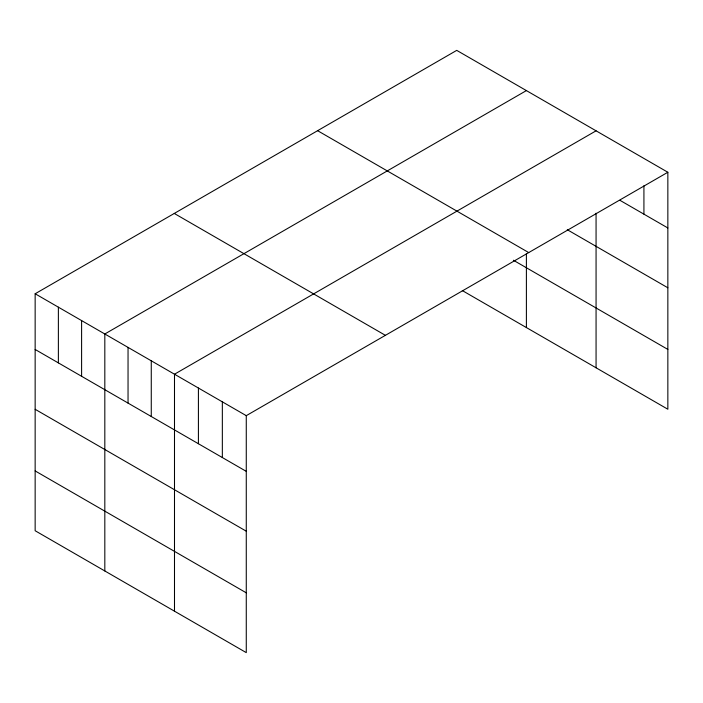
<?xml version="1.0" encoding="UTF-8"?>
<svg xmlns="http://www.w3.org/2000/svg" width="703" height="703" viewBox="0 0 703 703"><rect width="100%" height="100%" fill="white"/><g stroke="black" fill="none" stroke-linecap="round" stroke-linejoin="round"><path stroke-width="1.05" d="M667.85 172.261L246.27 415.658L246.27 652.63L35.15 530.739L35.15 293.766L456.73 50.37L667.85 172.261L667.85 409.234L462.302 290.567M526.398 90.59L104.817 333.987L104.817 570.968M596.065 130.82L174.493 374.216L174.493 611.188M619.993 200.337L667.85 227.965M567.268 229.714L667.85 287.782M317.607 130.688L528.726 252.579M513.392 260.242L667.85 349.417M174.274 213.448L385.393 335.331M35.15 293.766L246.27 415.658M35.15 349.47L246.27 471.361M35.15 409.295L246.27 531.178M35.15 470.922L246.27 592.814M643.922 185.75L643.922 214.151M596.065 213.229L596.065 367.792M526.398 253.695L526.398 327.572M222.341 401.844L222.341 457.548M198.413 388.03L198.413 443.734M151.268 360.806L151.268 416.51M128.043 347.396L128.043 403.109M81.601 320.577L81.601 376.29M58.375 307.176L58.375 362.88"/></g></svg>
